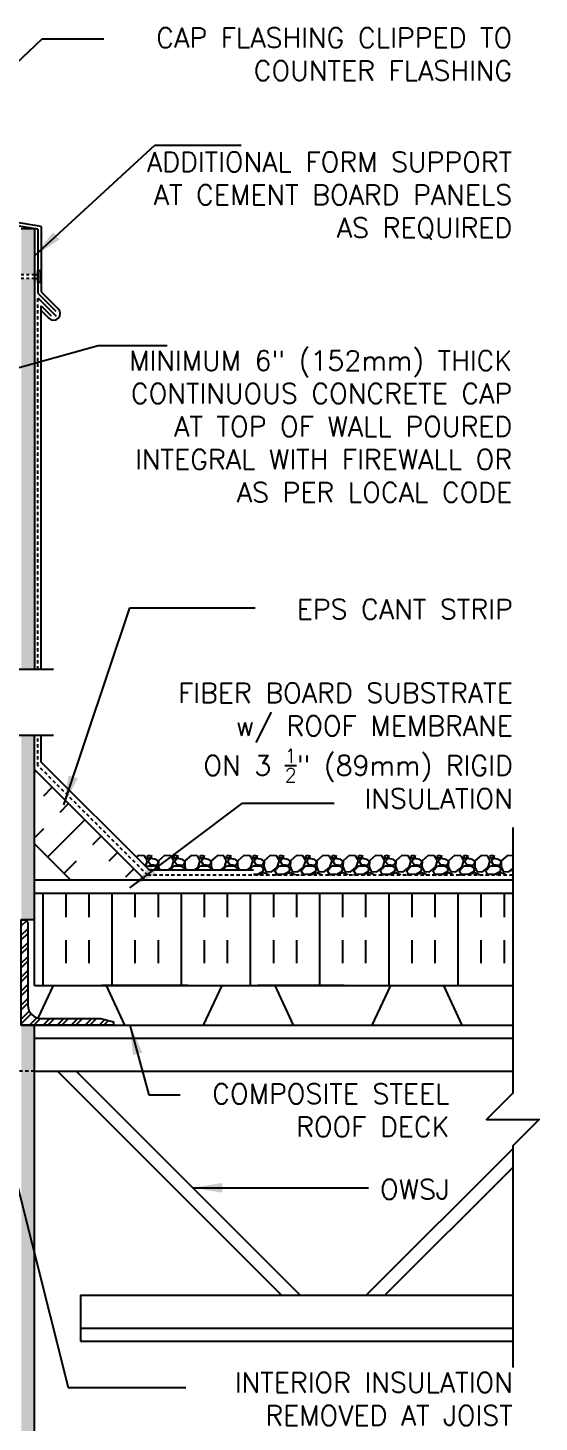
# Model space of a CAD drawing. Header units: inches. Extents: x 386 to 486, y 202 to 284.
# Drawn here: x 467.1 to 486.5, y 231.3 to 284.2 of the extents above; entities that cross this region are included whole.
import ezdxf

# ---------------------------------------------------------------- set-up
doc = ezdxf.new("R2010")
doc.units = ezdxf.units.IN
doc.header["$LTSCALE"] = 0.5
doc.header["$MEASUREMENT"] = 0
doc.linetypes.add('DASHED2', pattern=[0.375, 0.25, -0.125])
doc.linetypes.add('HIDDEN2', pattern=[0.1875, 0.125, -0.0625])
for name, color, linetype in [('HATCH', 12, 'Continuous'), ('line25', 2, 'Continuous'), ('LINE50', 5, 'Continuous'), ('LINE9', 9, 'Continuous'), ('TEXT', 4, 'Continuous')]:
    doc.layers.add(name, color=color, linetype=linetype)
doc.styles.add('DIM', font='romans.shx', dxfattribs={"width": 0.7})
doc.styles.add('ROMANS', font='romans.shx', dxfattribs={"height": 1.125})
doc.styles.get("Standard").update_dxf_attribs({"font": 'romans.shx', "height": 1.125})
doc.dimstyles.new('ext', dxfattribs={"dimscale": 12, "dimtxt": 0.09375, "dimasz": 0.09375, "dimexe": 0.09375, "dimexo": 0.0625, "dimgap": 0.0625, "dimtad": 0, "dimjust": 1, "dimdec": 1, "dimzin": 3, "dimdsep": 46, "dimlunit": 4, "dimtxsty": 'DIM', "dimcen": 0.09, "dimdle": 0.09375, "dimclrt": 4, "dimadec": 0, "dimazin": 0, "dimtfac": 1, "dimtdec": 1, "dimtmove": 2, "dimatfit": 3, "dimfxl": 1, "dimfrac": 2, "dimtolj": 1, "dimtzin": 0, "dimarcsym": 0})
doc.dimstyles.new('ext_12', dxfattribs={"dimscale": 12, "dimtxt": 0.09375, "dimasz": 0.09375, "dimexe": 0.09375, "dimexo": 0.0625, "dimgap": 0.0625, "dimtad": 1, "dimdec": 1, "dimzin": 3, "dimdsep": 46, "dimlunit": 4, "dimtxsty": 'DIM', "dimcen": 0.09, "dimdle": 0.09375, "dimclrt": 4, "dimadec": 0, "dimazin": 0, "dimtfac": 1, "dimtdec": 1, "dimtmove": 2, "dimatfit": 3, "dimfxl": 1, "dimfrac": 2, "dimtolj": 1, "dimtzin": 0, "dimarcsym": 0})

msp = doc.modelspace()

# ---------------------------------------------------------------- hatches: boundary and pattern name
at = {"layer": 'HATCH'}
h = msp.add_hatch(dxfattribs=at)
h.set_pattern_fill('AR-SAND', color=256, scale=0.25, style=0)
h.set_pattern_definition([(37.5, (449.33526, 254.4158), (-0.0157483, 0.481706), [0, -0.38, 0, -0.425, 0, -0.40625]), (7.5, (449.33526, 254.4158), (0.442444, 0.705537), [0, -0.205, 0, -0.3425, 0, -0.13125]), (327.5, (449.02776, 254.4158), (0.7785355, 0.001415), [0, -0.125, 0, -0.45, 0, -0.5875]), (317.5, (449.02776, 254.4158), (0.751532, 0.219419), [0, -0.0625, 0, -0.295, 0, -0.3375])])
h.paths.add_polyline_path([(449.583, 257.383), (449.083, 257.383), (449.083, 250.383), (449.583, 250.383)])
h.paths.add_polyline_path([(467.333, 257.383), (466.833, 257.383), (466.833, 250.383), (467.333, 250.383)])
h.paths.add_polyline_path([(449.583, 266.383), (449.583, 274.714), (449.583, 274.714), (449.083, 274.714), (449.083, 259.886), (449.583, 259.886)])
h.paths.add_polyline_path([(449.583, 276.61), (449.083, 276.61), (449.083, 274.876), (449.583, 274.876)])
h.paths.add_polyline_path([(467.333, 274.714), (466.833, 274.714), (466.833, 266.383), (466.833, 259.886), (467.333, 259.886)])
h.paths.add_polyline_path([(467.333, 276.61), (466.833, 276.61), (466.833, 274.876), (467.333, 274.876)])
h = msp.add_hatch(dxfattribs=at)
h.set_pattern_fill('INSUL', color=256, scale=7, angle=45, style=0)
h.set_pattern_definition([(45, (360.0297, 92.9824), (-1.856155, 1.856155), []), (45, (359.411, 93.601), (-1.856155, 1.856155), [0.875, -0.875]), (45, (358.7922, 94.2198), (-1.856155, 1.856155), [0.875, -0.875])])
h.paths.add_polyline_path([(468.581, 252.008), (471.41, 252.008), (467.333, 256.085), (467.333, 253.257)])
h = msp.add_hatch(dxfattribs=at)
h.set_pattern_fill('INSUL', color=256, scale=7, angle=90, style=0)
h.set_pattern_definition([(90, (360.0297, 92.9824), (-2.625, 2e-16), []), (90, (359.1547, 92.9824), (-2.625, 2e-16), [0.875, -0.875]), (90, (358.2797, 92.9824), (-2.625, 2e-16), [0.875, -0.875])])
h.paths.add_polyline_path([(467.333, 251.383), (467.333, 247.883), (485.473, 247.883), (485.473, 251.383)])
h = msp.add_hatch(dxfattribs=at)
h.set_pattern_fill('ANSI32', color=256, style=0)
h.set_pattern_definition([(45, (347.81414, -8.70455), (-0.26516504, 0.26516504), []), (45, (347.99092, -8.70455), (-0.26516504, 0.26516504), [])])
h.paths.add_polyline_path([(467.083, 247.133), (467.083, 250.258, 0.414214), (466.958, 250.383), (466.833, 250.383), (466.833, 246.383), (470.333, 246.383), (470.333, 246.508), (469.833, 246.633), (467.583, 246.633, -0.414214)])
h = msp.add_hatch(dxfattribs=at)
h.set_pattern_fill('AR-SAND', color=256, scale=0.25, style=0)
h.set_pattern_definition([(37.5, (291.8273, -18.06655), (-0.01574834, 0.48170594), [0, -0.38, 0, -0.425, 0, -0.40625]), (7.5, (291.8273, -18.06655), (0.4424442, 0.7055365), [0, -0.205, 0, -0.3425, 0, -0.13125]), (327.5, (291.5198, -18.06655), (0.77853547, 0.00141476), [0, -0.125, 0, -0.45, 0, -0.5875]), (317.5, (291.5198, -18.06655), (0.7515317, 0.2194189), [0, -0.0625, 0, -0.295, 0, -0.3375])])
h.paths.add_polyline_path([(467.333, 246.383), (466.833, 246.383), (466.833, 230.324), (466.833, 221.324), (467.333, 221.324)])

# ---------------------------------------------------------------- linework, layer by layer
at = {"color": 192}
for p, q in [((470.747, 246.383), (473.747, 246.383)), ((477.146, 246.383), (480.146, 246.383)), ((483.545, 246.383), (485.473, 246.383))]:
    msp.add_line(p, q, dxfattribs=at)
at = {"layer": 'HATCH', "color": 6}
for p, q in [((467.583, 276.696), (458.208, 278.227)), ((467.583, 276.696), (467.583, 274.214)), ((467.583, 274.214), (468.235, 273.562)), ((467.583, 273.683), (467.969, 273.297)), ((467.583, 273.507), (467.881, 273.208))]:
    msp.add_line(p, q, dxfattribs=at)
at = {"layer": 'HATCH'}
for p, q in [((467.458, 276.59), (458.208, 278.1)), ((467.458, 276.59), (467.458, 274.162)), ((467.458, 274.162), (468.146, 273.473)), ((467.458, 273.985), (468.149, 273.294)), ((467.583, 259.886), (467.583, 273.683)), ((467.583, 256.366), (467.583, 257.383)), ((471.69, 252.258), (467.583, 256.366)), ((471.27, 252.822), (471.195, 252.754)), ((471.51, 252.801), (471.27, 252.821)), ((471.621, 252.623), (471.511, 252.803)), ((471.549, 252.4), (471.62, 252.622)), ((471.576, 252.372), (471.63, 252.432)), ((471.609, 252.792), (471.649, 252.692)), ((471.68, 252.822), (471.61, 252.792)), ((471.63, 252.432), (471.89, 252.432)), ((471.649, 252.693), (471.799, 252.783)), ((471.649, 252.603), (471.729, 252.483)), ((471.75, 252.702), (471.65, 252.602)), ((471.8, 252.782), (471.68, 252.822)), ((471.73, 252.482), (471.98, 252.452)), ((471.951, 252.673), (471.751, 252.703)), ((471.889, 252.434), (472.019, 252.344)), ((472.031, 252.601), (471.951, 252.671)), ((471.98, 252.452), (472.03, 252.542)), ((472.028, 252.404), (472.09, 252.258)), ((472.039, 252.613), (472.029, 252.403)), ((472.03, 252.542), (472.03, 252.602)), ((472.27, 252.822), (472.04, 252.612)), ((472.51, 252.801), (472.27, 252.821)), ((472.473, 252.258), (472.63, 252.432)), ((472.621, 252.623), (472.511, 252.803)), ((472.54, 252.372), (472.62, 252.622)), ((472.609, 252.792), (472.649, 252.692)), ((472.68, 252.822), (472.61, 252.792)), ((472.63, 252.432), (472.89, 252.432)), ((472.649, 252.693), (472.799, 252.783)), ((472.649, 252.603), (472.729, 252.483)), ((472.75, 252.702), (472.65, 252.602)), ((472.8, 252.782), (472.68, 252.822)), ((472.73, 252.482), (472.98, 252.452)), ((472.951, 252.673), (472.751, 252.703)), ((472.889, 252.434), (473.019, 252.344)), ((473.031, 252.601), (472.951, 252.671)), ((472.98, 252.452), (473.03, 252.542)), ((473.028, 252.404), (473.09, 252.258)), ((473.039, 252.613), (473.029, 252.403)), ((473.03, 252.542), (473.03, 252.602)), ((473.27, 252.822), (473.04, 252.612)), ((473.51, 252.801), (473.27, 252.821)), ((473.473, 252.258), (473.63, 252.432)), ((473.621, 252.623), (473.511, 252.803)), ((473.54, 252.372), (473.62, 252.622)), ((473.609, 252.792), (473.649, 252.692)), ((473.68, 252.822), (473.61, 252.792)), ((473.63, 252.432), (473.89, 252.432)), ((473.649, 252.693), (473.799, 252.783)), ((473.649, 252.603), (473.729, 252.483)), ((473.75, 252.702), (473.65, 252.602)), ((473.8, 252.782), (473.68, 252.822)), ((473.73, 252.482), (473.98, 252.452)), ((473.951, 252.673), (473.751, 252.703)), ((473.889, 252.434), (474.019, 252.344)), ((474.031, 252.601), (473.951, 252.671)), ((473.98, 252.452), (474.03, 252.542)), ((474.028, 252.404), (474.09, 252.258)), ((474.039, 252.613), (474.029, 252.403)), ((474.03, 252.542), (474.03, 252.602)), ((474.27, 252.822), (474.04, 252.612)), ((474.51, 252.801), (474.27, 252.821)), ((474.473, 252.258), (474.63, 252.432)), ((474.621, 252.623), (474.511, 252.803)), ((474.54, 252.372), (474.62, 252.622)), ((474.609, 252.792), (474.649, 252.692)), ((474.68, 252.822), (474.61, 252.792)), ((474.63, 252.432), (474.89, 252.432)), ((474.649, 252.693), (474.799, 252.783)), ((474.649, 252.603), (474.729, 252.483)), ((474.75, 252.702), (474.65, 252.602)), ((474.8, 252.782), (474.68, 252.822)), ((474.73, 252.482), (474.98, 252.452)), ((474.951, 252.673), (474.751, 252.703)), ((474.889, 252.434), (475.019, 252.344)), ((475.031, 252.601), (474.951, 252.671)), ((474.98, 252.452), (475.03, 252.542)), ((475.028, 252.404), (475.09, 252.258)), ((475.039, 252.613), (475.029, 252.403)), ((475.03, 252.542), (475.03, 252.602)), ((475.27, 252.822), (475.04, 252.612)), ((475.51, 252.801), (475.27, 252.821)), ((475.473, 252.258), (475.63, 252.432)), ((475.621, 252.623), (475.511, 252.803)), ((475.54, 252.372), (475.62, 252.622)), ((475.609, 252.792), (475.649, 252.692)), ((475.68, 252.822), (475.61, 252.792)), ((475.63, 252.432), (475.89, 252.432)), ((475.649, 252.693), (475.799, 252.783)), ((475.649, 252.603), (475.729, 252.483)), ((475.75, 252.702), (475.65, 252.602)), ((475.8, 252.782), (475.68, 252.822)), ((475.73, 252.482), (475.98, 252.452)), ((475.951, 252.673), (475.751, 252.703)), ((475.889, 252.434), (476.019, 252.344)), ((476.031, 252.601), (475.951, 252.671)), ((475.98, 252.452), (476.03, 252.542)), ((476.028, 252.404), (476.108, 252.214)), ((476.039, 252.613), (476.029, 252.403)), ((476.03, 252.542), (476.03, 252.602)), ((476.27, 252.822), (476.04, 252.612)), ((476.51, 252.801), (476.27, 252.821)), ((476.45, 252.232), (476.63, 252.432)), ((476.621, 252.623), (476.511, 252.803)), ((476.54, 252.372), (476.62, 252.622)), ((476.609, 252.792), (476.649, 252.692)), ((476.68, 252.822), (476.61, 252.792)), ((476.63, 252.432), (476.89, 252.432)), ((476.649, 252.693), (476.799, 252.783)), ((476.649, 252.603), (476.729, 252.483)), ((476.75, 252.702), (476.65, 252.602)), ((476.8, 252.782), (476.68, 252.822)), ((476.73, 252.482), (476.98, 252.452)), ((476.951, 252.673), (476.751, 252.703)), ((476.889, 252.434), (477.019, 252.344)), ((477.031, 252.601), (476.951, 252.671)), ((476.98, 252.452), (477.03, 252.542)), ((477.028, 252.404), (477.108, 252.214)), ((477.039, 252.613), (477.029, 252.403)), ((477.03, 252.542), (477.03, 252.602)), ((477.27, 252.822), (477.04, 252.612)), ((477.51, 252.801), (477.27, 252.821)), ((477.45, 252.232), (477.63, 252.432)), ((477.621, 252.623), (477.511, 252.803)), ((477.54, 252.372), (477.62, 252.622)), ((477.609, 252.792), (477.649, 252.692)), ((477.68, 252.822), (477.61, 252.792)), ((477.63, 252.432), (477.89, 252.432)), ((477.649, 252.693), (477.799, 252.783)), ((477.649, 252.603), (477.729, 252.483)), ((477.75, 252.702), (477.65, 252.602)), ((477.8, 252.782), (477.68, 252.822)), ((477.73, 252.482), (477.98, 252.452)), ((477.951, 252.673), (477.751, 252.703)), ((477.889, 252.434), (478.019, 252.344)), ((478.031, 252.601), (477.951, 252.671)), ((477.98, 252.452), (478.03, 252.542)), ((478.028, 252.404), (478.108, 252.214)), ((478.039, 252.613), (478.029, 252.403)), ((478.03, 252.542), (478.03, 252.602)), ((478.27, 252.822), (478.04, 252.612)), ((478.51, 252.801), (478.27, 252.821)), ((478.45, 252.232), (478.63, 252.432)), ((478.621, 252.623), (478.511, 252.803)), ((478.54, 252.372), (478.62, 252.622)), ((478.609, 252.792), (478.649, 252.692)), ((478.68, 252.822), (478.61, 252.792)), ((478.63, 252.432), (478.89, 252.432)), ((478.649, 252.693), (478.799, 252.783)), ((478.649, 252.603), (478.729, 252.483)), ((478.75, 252.702), (478.65, 252.602)), ((478.8, 252.782), (478.68, 252.822)), ((478.73, 252.482), (478.98, 252.452)), ((478.951, 252.673), (478.751, 252.703)), ((478.889, 252.434), (479.019, 252.344)), ((479.031, 252.601), (478.951, 252.671)), ((478.98, 252.452), (479.03, 252.542)), ((479.028, 252.404), (479.108, 252.214)), ((479.039, 252.613), (479.029, 252.403)), ((479.03, 252.542), (479.03, 252.602)), ((479.27, 252.822), (479.04, 252.612)), ((479.51, 252.801), (479.27, 252.821)), ((479.45, 252.232), (479.63, 252.432)), ((479.621, 252.623), (479.511, 252.803)), ((479.54, 252.372), (479.62, 252.622)), ((479.609, 252.792), (479.649, 252.692)), ((479.68, 252.822), (479.61, 252.792)), ((479.63, 252.432), (479.89, 252.432)), ((479.649, 252.693), (479.799, 252.783)), ((479.649, 252.603), (479.729, 252.483)), ((479.75, 252.702), (479.65, 252.602)), ((479.8, 252.782), (479.68, 252.822)), ((479.73, 252.482), (479.98, 252.452)), ((479.951, 252.673), (479.751, 252.703)), ((479.889, 252.434), (480.019, 252.344)), ((480.031, 252.601), (479.951, 252.671)), ((479.98, 252.452), (480.03, 252.542)), ((480.028, 252.404), (480.108, 252.214)), ((480.039, 252.613), (480.029, 252.403)), ((480.03, 252.542), (480.03, 252.602)), ((480.27, 252.822), (480.04, 252.612)), ((480.51, 252.801), (480.27, 252.821)), ((480.45, 252.232), (480.63, 252.432)), ((480.621, 252.623), (480.511, 252.803)), ((480.54, 252.372), (480.62, 252.622)), ((480.609, 252.792), (480.649, 252.692)), ((480.68, 252.822), (480.61, 252.792)), ((480.63, 252.432), (480.89, 252.432)), ((480.649, 252.693), (480.799, 252.783)), ((480.649, 252.603), (480.729, 252.483)), ((480.75, 252.702), (480.65, 252.602)), ((480.8, 252.782), (480.68, 252.822)), ((480.73, 252.482), (480.98, 252.452)), ((480.951, 252.673), (480.751, 252.703)), ((480.889, 252.434), (481.019, 252.344)), ((481.031, 252.601), (480.951, 252.671)), ((480.98, 252.452), (481.03, 252.542)), ((481.028, 252.404), (481.108, 252.214)), ((481.039, 252.613), (481.029, 252.403)), ((481.03, 252.542), (481.03, 252.602)), ((481.27, 252.822), (481.04, 252.612)), ((481.51, 252.801), (481.27, 252.821)), ((481.45, 252.232), (481.63, 252.432)), ((481.621, 252.623), (481.511, 252.803)), ((481.54, 252.372), (481.62, 252.622)), ((481.609, 252.792), (481.649, 252.692)), ((481.68, 252.822), (481.61, 252.792)), ((481.63, 252.432), (481.89, 252.432)), ((481.649, 252.693), (481.799, 252.783)), ((481.649, 252.603), (481.729, 252.483)), ((481.75, 252.702), (481.65, 252.602)), ((481.8, 252.782), (481.68, 252.822)), ((481.73, 252.482), (481.98, 252.452)), ((481.951, 252.673), (481.751, 252.703)), ((481.889, 252.434), (482.019, 252.344)), ((482.031, 252.601), (481.951, 252.671)), ((481.98, 252.452), (482.03, 252.542)), ((482.028, 252.404), (482.108, 252.214)), ((482.039, 252.613), (482.029, 252.403)), ((482.03, 252.542), (482.03, 252.602)), ((482.27, 252.822), (482.04, 252.612)), ((482.51, 252.801), (482.27, 252.821)), ((482.45, 252.232), (482.63, 252.432)), ((482.621, 252.623), (482.511, 252.803)), ((482.54, 252.372), (482.62, 252.622)), ((482.609, 252.792), (482.649, 252.692)), ((482.68, 252.822), (482.61, 252.792)), ((482.63, 252.432), (482.89, 252.432)), ((482.649, 252.693), (482.799, 252.783)), ((482.649, 252.603), (482.729, 252.483)), ((482.75, 252.702), (482.65, 252.602)), ((482.8, 252.782), (482.68, 252.822)), ((482.73, 252.482), (482.98, 252.452)), ((482.951, 252.673), (482.751, 252.703)), ((482.889, 252.434), (483.019, 252.344)), ((483.031, 252.601), (482.951, 252.671)), ((482.98, 252.452), (483.03, 252.542)), ((483.028, 252.404), (483.108, 252.214)), ((483.039, 252.613), (483.029, 252.403)), ((483.03, 252.542), (483.03, 252.602)), ((483.27, 252.822), (483.04, 252.612)), ((483.51, 252.801), (483.27, 252.821)), ((483.45, 252.232), (483.63, 252.432)), ((483.621, 252.623), (483.511, 252.803)), ((483.54, 252.372), (483.62, 252.622)), ((483.609, 252.792), (483.649, 252.692)), ((483.68, 252.822), (483.61, 252.792)), ((483.63, 252.432), (483.89, 252.432)), ((483.649, 252.693), (483.799, 252.783)), ((483.649, 252.603), (483.729, 252.483)), ((483.75, 252.702), (483.65, 252.602)), ((483.8, 252.782), (483.68, 252.822)), ((483.73, 252.482), (483.98, 252.452)), ((483.951, 252.673), (483.751, 252.703)), ((483.889, 252.434), (484.019, 252.344)), ((484.031, 252.601), (483.951, 252.671)), ((483.98, 252.452), (484.03, 252.542)), ((484.028, 252.404), (484.108, 252.214)), ((484.039, 252.613), (484.029, 252.403)), ((484.03, 252.542), (484.03, 252.602)), ((484.27, 252.822), (484.04, 252.612)), ((484.51, 252.801), (484.27, 252.821)), ((484.45, 252.232), (484.63, 252.432)), ((484.621, 252.623), (484.511, 252.803)), ((484.54, 252.372), (484.62, 252.622)), ((484.609, 252.792), (484.649, 252.692)), ((484.68, 252.822), (484.61, 252.792)), ((484.63, 252.432), (484.89, 252.432)), ((484.649, 252.693), (484.799, 252.783)), ((484.649, 252.603), (484.729, 252.483)), ((484.75, 252.702), (484.65, 252.602)), ((484.8, 252.782), (484.68, 252.822)), ((484.73, 252.482), (484.98, 252.452)), ((484.951, 252.673), (484.751, 252.703)), ((484.889, 252.434), (485.019, 252.344)), ((485.031, 252.601), (484.951, 252.671)), ((484.98, 252.452), (485.03, 252.542)), ((485.028, 252.404), (485.108, 252.214)), ((485.039, 252.613), (485.029, 252.403)), ((485.03, 252.542), (485.03, 252.602)), ((485.27, 252.822), (485.04, 252.612)), ((485.473, 252.805), (485.27, 252.821)), ((475.638, 252.258), (471.69, 252.258)), ((472.02, 252.342), (471.996, 252.258)), ((472.391, 252.258), (472.54, 252.373)), ((473.02, 252.342), (472.996, 252.258)), ((473.391, 252.258), (473.54, 252.373)), ((474.02, 252.342), (473.996, 252.258)), ((474.391, 252.258), (474.54, 252.373)), ((475.02, 252.342), (474.996, 252.258)), ((475.391, 252.258), (475.54, 252.373)), ((475.638, 252.133), (475.638, 252.133)), ((475.769, 252.094), (475.638, 252.105)), ((475.98, 252.202), (475.77, 252.092)), ((475.847, 252.071), (475.87, 252.122)), ((475.87, 252.122), (476.03, 252.172)), ((476.02, 252.342), (475.98, 252.202)), ((476.029, 252.172), (476.189, 252.112)), ((476.109, 252.212), (476.319, 252.202)), ((476.19, 252.112), (476.209, 252.071)), ((476.32, 252.203), (476.54, 252.373)), ((476.54, 252.081), (476.439, 252.071)), ((476.521, 252.112), (476.451, 252.232)), ((476.769, 252.094), (476.519, 252.114)), ((476.588, 252.071), (476.539, 252.083)), ((476.98, 252.202), (476.77, 252.092)), ((476.847, 252.071), (476.87, 252.122)), ((476.87, 252.122), (477.03, 252.172)), ((477.02, 252.342), (476.98, 252.202)), ((477.029, 252.172), (477.189, 252.112)), ((477.109, 252.212), (477.319, 252.202)), ((477.19, 252.112), (477.209, 252.071)), ((477.32, 252.203), (477.54, 252.373)), ((477.54, 252.081), (477.439, 252.071)), ((477.521, 252.112), (477.451, 252.232)), ((477.769, 252.094), (477.519, 252.114)), ((477.588, 252.071), (477.539, 252.083)), ((477.98, 252.202), (477.77, 252.092)), ((477.847, 252.071), (477.87, 252.122)), ((477.87, 252.122), (478.03, 252.172)), ((478.02, 252.342), (477.98, 252.202)), ((478.029, 252.172), (478.189, 252.112)), ((478.109, 252.212), (478.319, 252.202)), ((478.19, 252.112), (478.209, 252.071)), ((478.32, 252.203), (478.54, 252.373)), ((478.54, 252.081), (478.439, 252.071)), ((478.521, 252.112), (478.451, 252.232)), ((478.769, 252.094), (478.519, 252.114)), ((478.588, 252.071), (478.539, 252.083)), ((478.98, 252.202), (478.77, 252.092)), ((478.847, 252.071), (478.87, 252.122)), ((478.87, 252.122), (479.03, 252.172)), ((479.02, 252.342), (478.98, 252.202)), ((479.029, 252.172), (479.189, 252.112)), ((479.109, 252.212), (479.319, 252.202)), ((479.19, 252.112), (479.209, 252.071)), ((479.32, 252.203), (479.54, 252.373)), ((479.54, 252.081), (479.439, 252.071)), ((479.521, 252.112), (479.451, 252.232)), ((479.769, 252.094), (479.519, 252.114)), ((479.588, 252.071), (479.539, 252.083)), ((479.98, 252.202), (479.77, 252.092)), ((479.847, 252.071), (479.869, 252.122)), ((479.87, 252.122), (480.03, 252.172)), ((480.02, 252.342), (479.98, 252.202)), ((480.029, 252.172), (480.189, 252.112)), ((480.109, 252.212), (480.319, 252.202)), ((480.19, 252.112), (480.209, 252.071)), ((480.32, 252.203), (480.54, 252.373)), ((480.54, 252.081), (480.439, 252.071)), ((480.521, 252.112), (480.451, 252.232)), ((480.769, 252.094), (480.519, 252.114)), ((480.588, 252.071), (480.539, 252.083)), ((480.98, 252.202), (480.77, 252.092)), ((480.847, 252.071), (480.869, 252.122)), ((480.87, 252.122), (481.03, 252.172)), ((481.02, 252.342), (480.98, 252.202)), ((481.029, 252.172), (481.189, 252.112)), ((481.109, 252.212), (481.319, 252.202)), ((481.19, 252.112), (481.209, 252.071)), ((481.32, 252.203), (481.54, 252.373)), ((481.54, 252.081), (481.439, 252.071)), ((481.521, 252.112), (481.451, 252.232)), ((481.769, 252.094), (481.519, 252.114)), ((481.588, 252.071), (481.539, 252.083)), ((481.98, 252.202), (481.77, 252.092)), ((481.847, 252.071), (481.869, 252.122)), ((481.87, 252.122), (482.03, 252.172)), ((482.02, 252.342), (481.98, 252.202)), ((482.029, 252.172), (482.189, 252.112)), ((482.109, 252.212), (482.319, 252.202)), ((482.19, 252.112), (482.209, 252.071)), ((482.32, 252.203), (482.54, 252.373)), ((482.54, 252.081), (482.439, 252.071)), ((482.521, 252.112), (482.451, 252.232)), ((482.769, 252.094), (482.519, 252.114)), ((482.588, 252.071), (482.539, 252.083)), ((482.98, 252.202), (482.77, 252.092)), ((482.847, 252.071), (482.869, 252.122)), ((482.87, 252.122), (483.03, 252.172)), ((483.02, 252.342), (482.98, 252.202)), ((483.029, 252.172), (483.189, 252.112)), ((483.109, 252.212), (483.319, 252.202)), ((483.19, 252.112), (483.209, 252.071)), ((483.32, 252.203), (483.54, 252.373)), ((483.54, 252.081), (483.439, 252.071)), ((483.521, 252.112), (483.451, 252.232)), ((483.769, 252.094), (483.519, 252.114)), ((483.588, 252.071), (483.539, 252.083)), ((483.98, 252.202), (483.77, 252.092)), ((483.847, 252.071), (483.869, 252.122)), ((483.87, 252.122), (484.03, 252.172)), ((484.02, 252.342), (483.98, 252.202)), ((484.029, 252.172), (484.189, 252.112)), ((484.109, 252.212), (484.319, 252.202)), ((484.19, 252.112), (484.209, 252.071)), ((484.32, 252.203), (484.54, 252.373)), ((484.54, 252.081), (484.439, 252.071)), ((484.521, 252.112), (484.451, 252.232)), ((484.769, 252.094), (484.519, 252.114)), ((484.588, 252.071), (484.539, 252.083)), ((484.98, 252.202), (484.77, 252.092)), ((484.847, 252.071), (484.869, 252.122)), ((484.87, 252.122), (485.03, 252.172)), ((485.02, 252.342), (484.98, 252.202)), ((485.029, 252.172), (485.189, 252.112)), ((485.109, 252.212), (485.319, 252.202)), ((485.19, 252.112), (485.209, 252.071)), ((485.32, 252.203), (485.473, 252.321)), ((485.473, 252.074), (485.439, 252.071)), ((485.45, 252.232), (485.473, 252.258)), ((485.473, 252.195), (485.451, 252.232))]:
    msp.add_line(p, q, dxfattribs=at)
at = {"layer": 'HATCH', "linetype": 'HIDDEN2'}
for p, q in [((466.833, 274.876), (467.333, 274.876)), ((467.333, 274.714), (466.833, 274.714))]:
    msp.add_line(p, q, dxfattribs=at)
at = {"layer": 'HATCH', "linetype": 'Continuous'}
for p, q in [((467.333, 274.876), (467.458, 274.876)), ((467.333, 274.714), (467.458, 274.714))]:
    msp.add_line(p, q, dxfattribs=at)
at = {"layer": 'HATCH', "linetype": 'HIDDEN2', "ltscale": 2}
msp.add_line((467.333, 244.633), (464.208, 244.633), dxfattribs=at)
at = {"layer": 'HATCH'}
msp.add_lwpolyline([(467.458, 274.567), (467.458, 275.023), (467.543, 275.023), (467.543, 274.567)], close=True, dxfattribs=at)
at = {"layer": 'HATCH', "color": 6}
msp.add_arc((468.058, 273.385), 0.25, 225, 45, dxfattribs=at)
at = {"layer": 'line25'}
for p, q in [((467.333, 247.883), (467.333, 257.383)), ((471.535, 251.883), (467.333, 256.085)), ((468.706, 251.883), (467.333, 253.257)), ((467.333, 250.383), (466.833, 250.383)), ((467.333, 247.883), (482.501, 247.883)), ((467.583, 247.883), (485.473, 247.883)), ((473.163, 247.883), (469.893, 247.883)), ((479.073, 247.883), (475.803, 247.883)), ((466.833, 246.383), (485.473, 246.383)), ((467.333, 245.883), (485.473, 245.883)), ((467.333, 244.633), (485.473, 244.633)), ((468.208, 244.633), (476.708, 236.133)), ((468.915, 244.633), (477.415, 236.133)), ((485.473, 241.691), (479.915, 236.133)), ((485.473, 240.984), (480.622, 236.133)), ((469.083, 236.133), (485.473, 236.133)), ((469.083, 236.133), (469.083, 234.383)), ((469.083, 234.883), (485.473, 234.883)), ((469.083, 234.383), (485.473, 234.383))]:
    msp.add_line(p, q, dxfattribs=at)
msp.add_lwpolyline([(485.473, 251.383), (467.333, 251.383)], dxfattribs=at)
at = {"layer": 'line25', "color": 192}
for points in [[(467.471, 246.646), (468.048, 247.883), (470.048, 247.883), (470.747, 246.383)], [(473.747, 246.383), (474.447, 247.883), (476.447, 247.883), (477.146, 246.383)], [(480.146, 246.383), (480.845, 247.883), (482.845, 247.883), (483.545, 246.383)]]:
    msp.add_lwpolyline(points, dxfattribs=at)
at = {"layer": 'LINE50', "color": 9, "linetype": 'DASHED2'}
for p, q in [((467.458, 259.886), (467.458, 273.985)), ((467.458, 256.241), (467.458, 257.383)), ((471.628, 252.071), (467.458, 256.241)), ((485.473, 252.071), (471.628, 252.071))]:
    msp.add_line(p, q, dxfattribs=at)
at = {"layer": 'LINE50', "color": 9}
msp.add_line((467.333, 221.386), (467.333, 246.383), dxfattribs=at)
at = {"layer": 'LINE9'}
for p, q in [((466.833, 276.61), (467.333, 276.61)), ((467.333, 276.61), (467.333, 259.886)), ((459.164, 257.383), (468.057, 257.383))]:
    msp.add_line(p, q, dxfattribs=at)
for points in [[(448.27, 259.886), (457.164, 259.886), (458.164, 260.886), (458.164, 258.886), (459.164, 259.886), (468.057, 259.886)], [(485.473, 253.883), (485.473, 243.798), (484.473, 242.798), (485.473, 242.798), (486.473, 242.798), (485.473, 241.798), (485.473, 233.383)], [(485.473, 251.883), (467.333, 251.883)]]:
    msp.add_lwpolyline(points, dxfattribs=at)
msp.add_lwpolyline([(470.333, 246.383), (466.833, 246.383), (466.833, 250.383), (466.958, 250.383, -0.414214), (467.083, 250.258), (467.083, 247.133, 0.414214), (467.583, 246.633), (469.833, 246.633), (470.333, 246.508)], format="xyb", close=True, dxfattribs=at)

# ---------------------------------------------------------------- texts
at = {"layer": 'TEXT', "char_height": 0.75, "attachment_point": 6}
for s, insert, width in [('\\A1;CAP FLASHING CLIPPED TO COUNTER FLASHING ', (485.451, 283.229), 15.57124), ('\\A1;ADDITIONAL FORM SUPPORT AT CEMENT BOARD PANELS AS REQUIRED ', (485.451, 277.858), 15.57124), ('\\A1;MINIMUM 6" (152mm) THICK CONTINUOUS CONCRETE CAP AT TOP OF WALL POURED INTEGRAL WITH FIREWALL OR AS PER LOCAL CODE ', (485.451, 269.103), 16.10288)]:
    msp.add_mtext(s, dxfattribs=dict(at, insert=insert, width=width))
at = {"layer": 'TEXT', "char_height": 0.75, "style": 'ROMANS'}
for s, insert, width, attachment_point in [('\\A1;EPS CANT STRIP', (485.473, 262.54), 9.59335, 3), ('\\A1;FIBER BOARD SUBSTRATE\\Pw/ ROOF MEMBRANE \\PON 3 {\\H0.7x;\\S1/2;}" (89mm) RIGID \\PINSULATION', (485.473, 259.365), 26.1134, 3), ('\\A1;COMPOSITE STEEL ROOF DECK', (483.074, 244.151), 10.90808, 3), ('\\A1;OWSJ', (483.074, 240.526), 9.59335, 3), ('\\A1;INTERIOR INSULATION REMOVED AT JOIST LOCATIONS', (485.473, 231.568), 12.22718, 6)]:
    msp.add_mtext(s, dxfattribs=dict(at, insert=insert, width=width, attachment_point=attachment_point))

# ---------------------------------------------------------------- leaders
at = {"layer": 'TEXT'}
for points, dimstyle in [([(461.208, 277.737), (467.629, 283.819), (469.957, 283.819)], 'ext'), ([(463.297, 270.38), (469.745, 272.173), (472.365, 272.173)], 'ext'), ([(468.441, 254.737), (470.955, 262.216), (475.702, 262.216)], 'ext_12'), ([(470.946, 251.591), (475.217, 254.803), (478.698, 254.803)], 'ext_12'), ([(470.953, 246.383), (471.668, 243.741), (472.855, 243.741)], 'ext_12'), ([(465.645, 244.417), (468.615, 232.624), (473.067, 232.624)], 'ext_12'), ([(473.339, 240.209), (480.004, 240.209)], 'ext_12')]:
    msp.add_leader(points, dimstyle=dimstyle, override={"dimgap": 0.0625, "dimtad": 0}, dxfattribs=at)
msp.add_leader([(467.333, 275.572), (471.892, 279.777), (475.168, 279.777)], dimstyle='ext', dxfattribs=at)

doc.saveas('drawing.dxf')
